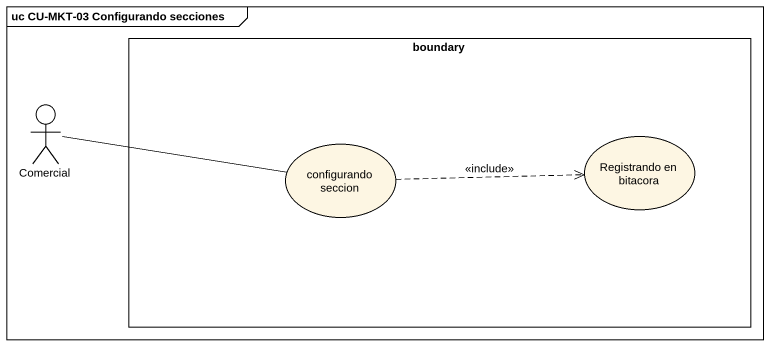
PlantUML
@startuml
mainframe uc CU-MKT-03 Configurando secciones
rectangle "boundary" as boundary_ {
  usecase "configurando seccion" as configurando_seccion
  usecase "Registrando en bitacora" as Registrando_en_bitacora
}
actor Comercial
Comercial -right- configurando_seccion
configurando_seccion .right.> Registrando_en_bitacora : <<include>>
@enduml
